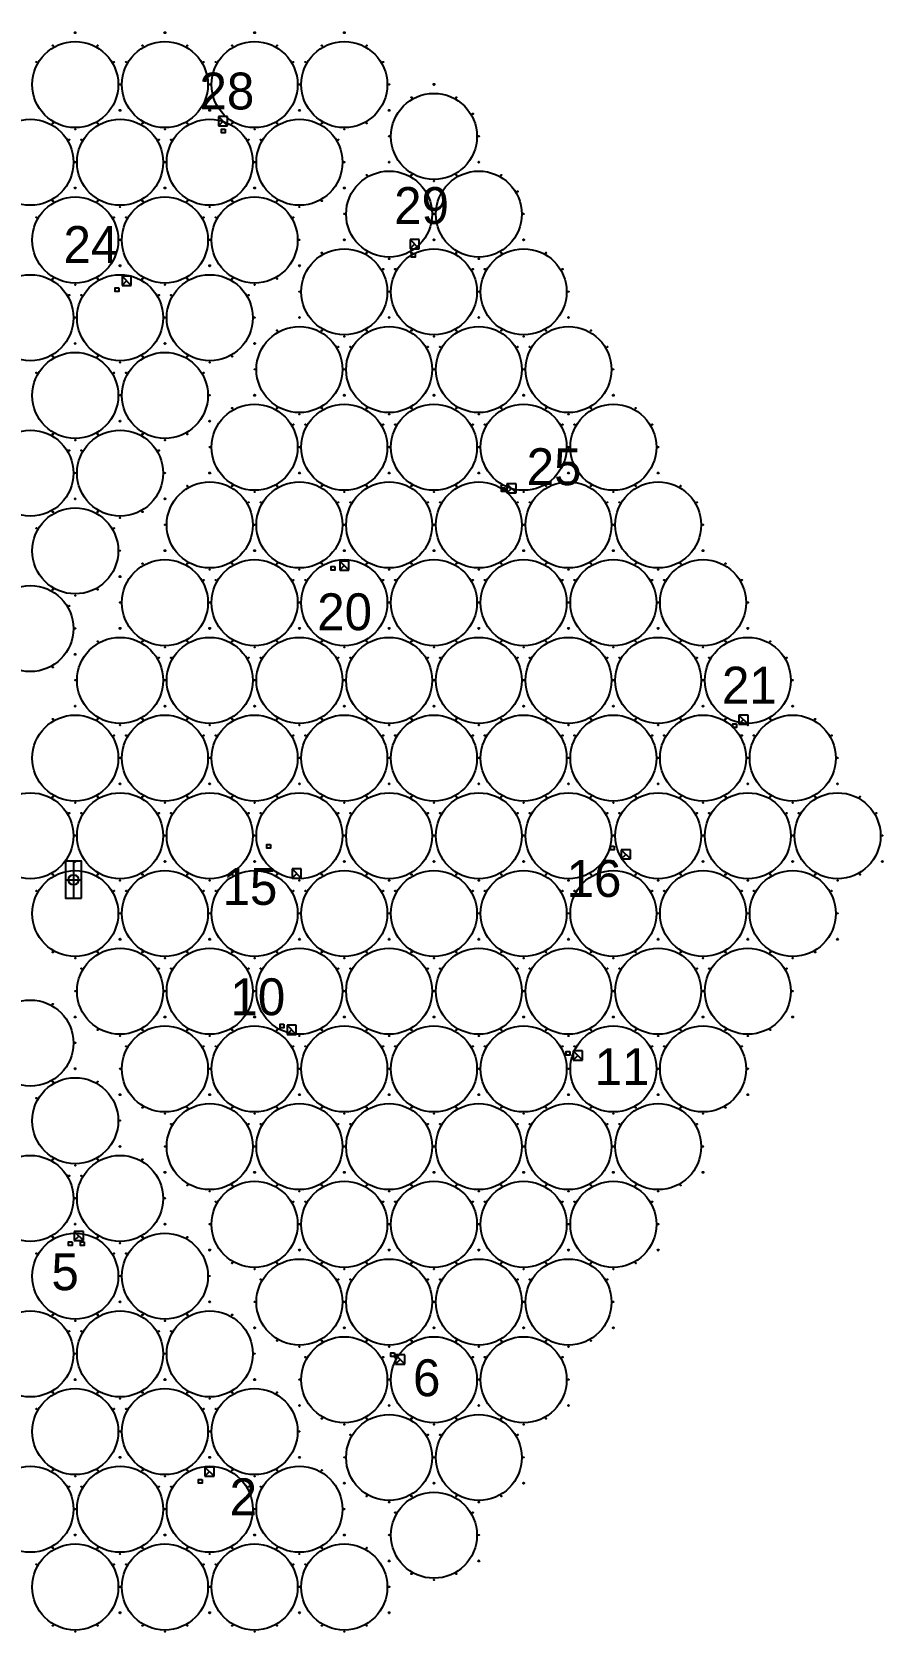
# Model space of a CAD drawing. Header units: millimetres. Extents: x 539362 to 1081937, y 6597603 to 13202610.
# Drawn here: x 540996.8 to 541135.3, y 6601063.4 to 6601323.7 of the extents above; entities that cross this region are included whole.
import ezdxf

# ---------------------------------------------------------------- set-up
doc = ezdxf.new("R2010")
doc.units = ezdxf.units.MM
doc.layers.add('ac_antennas_core', color=7, linetype='Continuous', transparency=0.7)
doc.layers.add('nodes', color=1, linetype='Continuous', transparency=0.4)
for name, color, linetype in [('ac_poles_core', 5, 'Continuous'), ('ac_posts_core', 1, 'Continuous'), ('container_PAPER', 3, 'Continuous'), ('node_numbers', 7, 'Continuous')]:
    doc.layers.add(name, color=color, linetype=linetype)

msp = doc.modelspace()

# ---------------------------------------------------------------- linework, layer by layer
at = {"layer": 'ac_antennas_core'}
for centre in [(541003.8, 6601315.162), (541018.4, 6601315.162), (541033, 6601315.162), (541047.6, 6601315.162), (541062.2, 6601306.733), (540996.5, 6601302.518), (541011.1, 6601302.518), (541025.7, 6601302.518), (541040.3, 6601302.518), (541054.9, 6601294.089), (541069.5, 6601294.089), (541003.8, 6601289.874), (541018.4, 6601289.874), (541033, 6601289.874), (541047.6, 6601281.445), (541062.2, 6601281.445), (541076.8, 6601281.445), (540996.5, 6601277.23), (541011.1, 6601277.23), (541025.7, 6601277.23), (541040.3, 6601268.801), (541054.9, 6601268.801), (541069.5, 6601268.801), (541084.1, 6601268.801), (541003.8, 6601264.586), (541018.4, 6601264.586), (541033, 6601256.157), (541047.6, 6601256.157), (541062.2, 6601256.157), (541076.8, 6601256.157), (541091.4, 6601256.157), (540996.5, 6601251.942), (541011.1, 6601251.942), (541025.7, 6601243.513), (541040.3, 6601243.513), (541054.9, 6601243.513), (541069.5, 6601243.513), (541084.1, 6601243.513), (541098.7, 6601243.513), (541003.8, 6601239.298), (541018.4, 6601230.869), (541033, 6601230.869), (541047.6, 6601230.869), (541062.2, 6601230.869), (541076.8, 6601230.869), (541091.4, 6601230.869), (541106, 6601230.869), (540996.5, 6601226.654), (541011.1, 6601218.225), (541025.7, 6601218.225), (541040.3, 6601218.225), (541054.9, 6601218.225), (541069.5, 6601218.225), (541084.1, 6601218.225), (541098.7, 6601218.225), (541113.3, 6601218.225), (541003.8, 6601205.581), (541018.4, 6601205.581), (541033, 6601205.581), (541047.6, 6601205.581), (541062.2, 6601205.581), (541076.8, 6601205.581), (541091.4, 6601205.581), (541106, 6601205.581), (541120.6, 6601205.581), (540996.5, 6601192.937), (541011.1, 6601192.937), (541025.7, 6601192.937), (541040.3, 6601192.937), (541054.9, 6601192.937), (541069.5, 6601192.937), (541084.1, 6601192.937), (541098.7, 6601192.937), (541113.3, 6601192.937), (541127.9, 6601192.937), (541003.8, 6601180.293), (541018.4, 6601180.293), (541033, 6601180.293), (541047.6, 6601180.293), (541062.2, 6601180.293), (541076.8, 6601180.293), (541091.4, 6601180.293), (541106, 6601180.293), (541120.6, 6601180.293), (541011.1, 6601167.649), (541025.7, 6601167.649), (541040.3, 6601167.649), (541054.9, 6601167.649), (541069.5, 6601167.649), (541084.1, 6601167.649), (541098.7, 6601167.649), (541113.3, 6601167.649), (540996.5, 6601159.22), (541018.4, 6601155.005), (541033, 6601155.005), (541047.6, 6601155.005), (541062.2, 6601155.005), (541076.8, 6601155.005), (541091.4, 6601155.005), (541106, 6601155.005), (541003.8, 6601146.576), (541025.7, 6601142.361), (541040.3, 6601142.361), (541054.9, 6601142.361), (541069.5, 6601142.361), (541084.1, 6601142.361), (541098.7, 6601142.361), (540996.5, 6601133.932), (541011.1, 6601133.932), (541033, 6601129.717), (541047.6, 6601129.717), (541062.2, 6601129.717), (541076.8, 6601129.717), (541091.4, 6601129.717), (541003.8, 6601121.288), (541018.4, 6601121.288), (541040.3, 6601117.073), (541054.9, 6601117.073), (541069.5, 6601117.073), (541084.1, 6601117.073), (540996.5, 6601108.644), (541011.1, 6601108.644), (541025.7, 6601108.644), (541047.6, 6601104.429), (541062.2, 6601104.429), (541076.8, 6601104.429), (541003.8, 6601096), (541018.4, 6601096), (541033, 6601096), (541054.9, 6601091.785), (541069.5, 6601091.785), (540996.5, 6601083.356), (541011.1, 6601083.356), (541025.7, 6601083.356), (541040.3, 6601083.356), (541062.2, 6601079.141), (541003.8, 6601070.712), (541018.4, 6601070.712), (541033, 6601070.712), (541047.6, 6601070.712)]:
    msp.add_circle(centre, 7, dxfattribs=at)
at = {"layer": 'ac_poles_core'}
for centre in [(541003.8, 6601323.62), (541018.4, 6601323.62), (541033, 6601323.62), (541047.6, 6601323.62), (541062.2, 6601315.191), (541011.1, 6601310.976), (541025.7, 6601310.976), (541040.3, 6601310.976), (541054.9, 6601310.976), (541054.9, 6601302.547), (541069.5, 6601302.547), (541003.8, 6601298.332), (541018.4, 6601298.332), (541033, 6601298.332), (541047.6, 6601298.332), (541047.6, 6601289.903), (541062.2, 6601289.903), (541076.8, 6601289.903), (541011.1, 6601285.688), (541025.7, 6601285.688), (541040.3, 6601285.688), (541040.3, 6601277.259), (541054.9, 6601277.259), (541069.5, 6601277.259), (541084.1, 6601277.259), (541003.8, 6601273.044), (541018.4, 6601273.044), (541033, 6601273.044), (541033, 6601264.615), (541047.6, 6601264.615), (541062.2, 6601264.615), (541076.8, 6601264.615), (541091.4, 6601264.615), (541011.1, 6601260.4), (541025.7, 6601260.4), (541025.7, 6601251.971), (541040.3, 6601251.971), (541054.9, 6601251.971), (541069.5, 6601251.971), (541084.1, 6601251.971), (541098.7, 6601251.971), (541003.8, 6601247.756), (541018.4, 6601247.756), (541018.4, 6601239.327), (541033, 6601239.327), (541047.6, 6601239.327), (541062.2, 6601239.327), (541076.8, 6601239.327), (541091.4, 6601239.327), (541106, 6601239.327), (541011.1, 6601235.112), (541011.1, 6601226.683), (541025.7, 6601226.683), (541040.3, 6601226.683), (541054.9, 6601226.683), (541069.5, 6601226.683), (541084.1, 6601226.683), (541098.7, 6601226.683), (541113.3, 6601226.683), (541003.8, 6601222.468), (541003.8, 6601214.039), (541018.4, 6601214.039), (541033, 6601214.039), (541047.6, 6601214.039), (541062.2, 6601214.039), (541076.8, 6601214.039), (541091.4, 6601214.039), (541106, 6601214.039), (541120.6, 6601214.039), (541011.1, 6601201.395), (541025.7, 6601201.395), (541040.3, 6601201.395), (541054.9, 6601201.395), (541069.5, 6601201.395), (541084.1, 6601201.395), (541098.7, 6601201.395), (541113.3, 6601201.395), (541127.9, 6601201.395), (541003.8, 6601188.751), (541018.4, 6601188.751), (541033, 6601188.751), (541047.6, 6601188.751), (541062.2, 6601188.751), (541076.8, 6601188.751), (541091.4, 6601188.751), (541106, 6601188.751), (541120.6, 6601188.751), (541135.2, 6601188.751), (541011.1, 6601176.107), (541025.7, 6601176.107), (541040.3, 6601176.107), (541054.9, 6601176.107), (541069.5, 6601176.107), (541084.1, 6601176.107), (541098.7, 6601176.107), (541113.3, 6601176.107), (541127.9, 6601176.107), (541003.8, 6601163.463), (541018.4, 6601163.463), (541033, 6601163.463), (541047.6, 6601163.463), (541062.2, 6601163.463), (541076.8, 6601163.463), (541091.4, 6601163.463), (541106, 6601163.463), (541120.6, 6601163.463), (541003.8, 6601155.034), (541011.1, 6601150.819), (541025.7, 6601150.819), (541040.3, 6601150.819), (541054.9, 6601150.819), (541069.5, 6601150.819), (541084.1, 6601150.819), (541098.7, 6601150.819), (541113.3, 6601150.819), (541011.1, 6601142.39), (541018.4, 6601138.175), (541033, 6601138.175), (541047.6, 6601138.175), (541062.2, 6601138.175), (541076.8, 6601138.175), (541091.4, 6601138.175), (541106, 6601138.175), (541003.8, 6601129.746), (541018.4, 6601129.746), (541025.7, 6601125.531), (541040.3, 6601125.531), (541054.9, 6601125.531), (541069.5, 6601125.531), (541084.1, 6601125.531), (541098.7, 6601125.531), (541011.1, 6601117.102), (541025.7, 6601117.102), (541033, 6601112.887), (541047.6, 6601112.887), (541062.2, 6601112.887), (541076.8, 6601112.887), (541091.4, 6601112.887), (541003.8, 6601104.458), (541018.4, 6601104.458), (541033, 6601104.458), (541040.3, 6601100.243), (541054.9, 6601100.243), (541069.5, 6601100.243), (541084.1, 6601100.243), (541011.1, 6601091.814), (541025.7, 6601091.814), (541040.3, 6601091.814), (541047.6, 6601087.599), (541062.2, 6601087.599), (541076.8, 6601087.599), (541003.8, 6601079.17), (541018.4, 6601079.17), (541033, 6601079.17), (541047.6, 6601079.17), (541054.9, 6601074.955), (541069.5, 6601074.955), (541011.1, 6601066.526), (541025.7, 6601066.526), (541040.3, 6601066.526), (541054.9, 6601066.526)]:
    msp.add_circle(centre, 0.1, dxfattribs=at)
at = {"layer": 'ac_posts_core'}
for centre in [(541000.15, 6601321.513), (541007.45, 6601321.513), (541014.75, 6601321.513), (541022.05, 6601321.513), (541029.35, 6601321.513), (541036.65, 6601321.513), (541043.95, 6601321.513), (541051.25, 6601321.513), (540997.478, 6601318.841), (541010.122, 6601318.841), (541012.078, 6601318.841), (541024.722, 6601318.841), (541026.678, 6601318.841), (541039.322, 6601318.841), (541041.278, 6601318.841), (541053.922, 6601318.841), (541011.1, 6601315.191), (541025.7, 6601315.191), (541040.3, 6601315.191), (541054.9, 6601315.191), (541058.55, 6601313.083), (541065.85, 6601313.083), (541000.15, 6601308.869), (541007.45, 6601308.869), (541014.75, 6601308.869), (541022.05, 6601308.869), (541029.35, 6601308.869), (541036.65, 6601308.869), (541043.95, 6601308.869), (541051.25, 6601308.869), (541068.522, 6601310.411), (541002.822, 6601306.197), (541003.8, 6601307.891), (541004.778, 6601306.197), (541017.422, 6601306.197), (541018.4, 6601307.891), (541019.378, 6601306.197), (541032.022, 6601306.197), (541033, 6601307.891), (541033.978, 6601306.197), (541046.622, 6601306.197), (541047.6, 6601307.891), (541054.9, 6601306.761), (541069.5, 6601306.761), (541003.8, 6601302.547), (541018.4, 6601302.547), (541033, 6601302.547), (541047.6, 6601302.547), (541051.25, 6601300.44), (541058.55, 6601300.44), (541062.2, 6601299.461), (541065.85, 6601300.44), (541073.15, 6601300.44), (541000.15, 6601296.225), (541007.45, 6601296.225), (541014.75, 6601296.225), (541022.05, 6601296.225), (541029.35, 6601296.225), (541036.65, 6601296.225), (541043.95, 6601296.225), (541061.222, 6601297.768), (541063.178, 6601297.768), (541075.822, 6601297.768), (540997.478, 6601293.553), (541010.122, 6601293.553), (541011.1, 6601295.247), (541012.078, 6601293.553), (541024.722, 6601293.553), (541025.7, 6601295.247), (541026.678, 6601293.553), (541039.322, 6601293.553), (541040.3, 6601295.247), (541047.6, 6601294.118), (541062.2, 6601294.118), (541076.8, 6601294.118), (541011.1, 6601289.903), (541025.7, 6601289.903), (541040.3, 6601289.903), (541043.95, 6601287.796), (541051.25, 6601287.796), (541058.55, 6601287.796), (541065.85, 6601287.796), (541073.15, 6601287.796), (541080.45, 6601287.796), (541053.922, 6601285.124), (541054.9, 6601286.818), (541055.878, 6601285.124), (541068.522, 6601285.124), (541069.5, 6601286.818), (541070.478, 6601285.124), (541083.122, 6601285.124), (541000.15, 6601283.581), (541003.8, 6601282.603), (541007.45, 6601283.581), (541014.75, 6601283.581), (541018.4, 6601282.603), (541022.05, 6601283.581), (541029.35, 6601283.581), (541033, 6601282.603), (541036.65, 6601283.581), (541002.822, 6601280.909), (541004.778, 6601280.909), (541017.422, 6601280.909), (541019.378, 6601280.909), (541032.022, 6601280.909), (541040.3, 6601281.474), (541054.9, 6601281.474), (541069.5, 6601281.474), (541084.1, 6601281.474), (541003.8, 6601277.259), (541018.4, 6601277.259), (541033, 6601277.259), (541036.65, 6601275.152), (541043.95, 6601275.152), (541051.25, 6601275.152), (541058.55, 6601275.152), (541065.85, 6601275.152), (541073.15, 6601275.152), (541080.45, 6601275.152), (541087.75, 6601275.152), (541046.622, 6601272.48), (541047.6, 6601274.174), (541048.578, 6601272.48), (541061.222, 6601272.48), (541062.2, 6601274.174), (541063.178, 6601272.48), (541075.822, 6601272.48), (541076.8, 6601274.174), (541077.778, 6601272.48), (541090.422, 6601272.48), (541000.15, 6601270.937), (541007.45, 6601270.937), (541011.1, 6601269.959), (541014.75, 6601270.937), (541022.05, 6601270.937), (541025.7, 6601269.959), (541029.35, 6601270.937), (540997.478, 6601268.265), (541010.122, 6601268.265), (541012.078, 6601268.265), (541024.722, 6601268.265), (541033, 6601268.83), (541047.6, 6601268.83), (541062.2, 6601268.83), (541076.8, 6601268.83), (541091.4, 6601268.83), (541011.1, 6601264.615), (541025.7, 6601264.615), (541029.35, 6601262.508), (541036.65, 6601262.508), (541040.3, 6601261.53), (541043.95, 6601262.508), (541051.25, 6601262.508), (541054.9, 6601261.53), (541058.55, 6601262.508), (541065.85, 6601262.508), (541069.5, 6601261.53), (541073.15, 6601262.508), (541080.45, 6601262.508), (541084.1, 6601261.53), (541087.75, 6601262.508), (541095.05, 6601262.508), (541039.322, 6601259.836), (541041.278, 6601259.836), (541053.922, 6601259.836), (541055.878, 6601259.836), (541068.522, 6601259.836), (541070.478, 6601259.836), (541083.122, 6601259.836), (541085.078, 6601259.836), (541097.722, 6601259.836), (541000.15, 6601258.293), (541003.8, 6601257.315), (541007.45, 6601258.293), (541014.75, 6601258.293), (541018.4, 6601257.315), (541022.05, 6601258.293), (541002.822, 6601255.621), (541004.778, 6601255.621), (541017.422, 6601255.621), (541025.7, 6601256.186), (541040.3, 6601256.186), (541054.9, 6601256.186), (541069.5, 6601256.186), (541084.1, 6601256.186), (541098.7, 6601256.186), (541003.8, 6601251.971), (541018.4, 6601251.971), (541022.05, 6601249.864), (541029.35, 6601249.864), (541033, 6601248.886), (541036.65, 6601249.864), (541043.95, 6601249.864), (541047.6, 6601248.886), (541051.25, 6601249.864), (541058.55, 6601249.864), (541062.2, 6601248.886), (541065.85, 6601249.864), (541073.15, 6601249.864), (541076.8, 6601248.886), (541080.45, 6601249.864), (541087.75, 6601249.864), (541091.4, 6601248.886), (541095.05, 6601249.864), (541102.35, 6601249.864), (541032.022, 6601247.192), (541033.978, 6601247.192), (541046.622, 6601247.192), (541048.578, 6601247.192), (541061.222, 6601247.192), (541063.178, 6601247.192), (541075.822, 6601247.192), (541077.778, 6601247.192), (541090.422, 6601247.192), (541092.378, 6601247.192), (541105.022, 6601247.192), (541000.15, 6601245.649), (541007.45, 6601245.649), (541011.1, 6601244.671), (541014.75, 6601245.649), (541018.4, 6601243.542), (541033, 6601243.542), (541047.6, 6601243.542), (541062.2, 6601243.542), (541076.8, 6601243.542), (541091.4, 6601243.542), (541106, 6601243.542), (540997.478, 6601242.977), (541010.122, 6601242.977), (541011.1, 6601239.327), (541014.75, 6601237.22), (541022.05, 6601237.22), (541025.7, 6601236.242), (541029.35, 6601237.22), (541036.65, 6601237.22), (541040.3, 6601236.242), (541043.95, 6601237.22), (541051.25, 6601237.22), (541054.9, 6601236.242), (541058.55, 6601237.22), (541065.85, 6601237.22), (541069.5, 6601236.242), (541073.15, 6601237.22), (541080.45, 6601237.22), (541084.1, 6601236.242), (541087.75, 6601237.22), (541095.05, 6601237.22), (541098.7, 6601236.242), (541102.35, 6601237.22), (541109.65, 6601237.22), (541000.15, 6601233.005), (541007.45, 6601233.005), (541024.722, 6601234.548), (541026.678, 6601234.548), (541039.322, 6601234.548), (541041.278, 6601234.548), (541053.922, 6601234.548), (541055.878, 6601234.548), (541068.522, 6601234.548), (541070.478, 6601234.548), (541083.122, 6601234.548), (541085.078, 6601234.548), (541097.722, 6601234.548), (541099.678, 6601234.548), (541112.322, 6601234.548), (541002.822, 6601230.333), (541003.8, 6601232.027), (541011.1, 6601230.898), (541025.7, 6601230.898), (541040.3, 6601230.898), (541054.9, 6601230.898), (541069.5, 6601230.898), (541084.1, 6601230.898), (541098.7, 6601230.898), (541113.3, 6601230.898), (541003.8, 6601226.683), (541007.45, 6601224.576), (541014.75, 6601224.576), (541018.4, 6601223.598), (541022.05, 6601224.576), (541029.35, 6601224.576), (541033, 6601223.598), (541036.65, 6601224.576), (541043.95, 6601224.576), (541047.6, 6601223.598), (541051.25, 6601224.576), (541058.55, 6601224.576), (541062.2, 6601223.598), (541065.85, 6601224.576), (541073.15, 6601224.576), (541076.8, 6601223.598), (541080.45, 6601224.576), (541087.75, 6601224.576), (541091.4, 6601223.598), (541095.05, 6601224.576), (541102.35, 6601224.576), (541106, 6601223.598), (541109.65, 6601224.576), (541116.95, 6601224.576), (541000.15, 6601220.361), (541017.422, 6601221.904), (541019.378, 6601221.904), (541032.022, 6601221.904), (541033.978, 6601221.904), (541046.622, 6601221.904), (541048.578, 6601221.904), (541061.222, 6601221.904), (541063.178, 6601221.904), (541075.822, 6601221.904), (541077.778, 6601221.904), (541090.422, 6601221.904), (541092.378, 6601221.904), (541105.022, 6601221.904), (541106.978, 6601221.904), (541119.622, 6601221.904), (541003.8, 6601218.254), (541018.4, 6601218.254), (541033, 6601218.254), (541047.6, 6601218.254), (541062.2, 6601218.254), (541076.8, 6601218.254), (541091.4, 6601218.254), (541106, 6601218.254), (541120.6, 6601218.254), (541000.15, 6601211.932), (541007.45, 6601211.932), (541011.1, 6601210.954), (541014.75, 6601211.932), (541022.05, 6601211.932), (541025.7, 6601210.954), (541029.35, 6601211.932), (541036.65, 6601211.932), (541040.3, 6601210.954), (541043.95, 6601211.932), (541051.25, 6601211.932), (541054.9, 6601210.954), (541058.55, 6601211.932), (541065.85, 6601211.932), (541069.5, 6601210.954), (541073.15, 6601211.932), (541080.45, 6601211.932), (541084.1, 6601210.954), (541087.75, 6601211.932), (541095.05, 6601211.932), (541098.7, 6601210.954), (541102.35, 6601211.932), (541109.65, 6601211.932), (541113.3, 6601210.954), (541116.95, 6601211.932), (541124.25, 6601211.932), (541010.122, 6601209.26), (541012.078, 6601209.26), (541024.722, 6601209.26), (541026.678, 6601209.26), (541039.322, 6601209.26), (541041.278, 6601209.26), (541053.922, 6601209.26), (541055.878, 6601209.26), (541068.522, 6601209.26), (541070.478, 6601209.26), (541083.122, 6601209.26), (541085.078, 6601209.26), (541097.722, 6601209.26), (541099.678, 6601209.26), (541112.322, 6601209.26), (541114.278, 6601209.26), (541126.922, 6601209.26), (541011.1, 6601205.61), (541025.7, 6601205.61), (541040.3, 6601205.61), (541054.9, 6601205.61), (541069.5, 6601205.61), (541084.1, 6601205.61), (541098.7, 6601205.61), (541113.3, 6601205.61), (541127.9, 6601205.61), (541000.15, 6601199.288), (541007.45, 6601199.288), (541014.75, 6601199.288), (541022.05, 6601199.288), (541029.35, 6601199.288), (541036.65, 6601199.288), (541043.95, 6601199.288), (541051.25, 6601199.288), (541058.55, 6601199.288), (541065.85, 6601199.288), (541073.15, 6601199.288), (541080.45, 6601199.288), (541087.75, 6601199.288), (541095.05, 6601199.288), (541102.35, 6601199.288), (541109.65, 6601199.288), (541116.95, 6601199.288), (541124.25, 6601199.288), (541131.55, 6601199.288), (541002.822, 6601196.616), (541003.8, 6601198.31), (541004.778, 6601196.616), (541017.422, 6601196.616), (541018.4, 6601198.31), (541019.378, 6601196.616), (541032.022, 6601196.616), (541033, 6601198.31), (541033.978, 6601196.616), (541046.622, 6601196.616), (541047.6, 6601198.31), (541048.578, 6601196.616), (541061.222, 6601196.616), (541062.2, 6601198.31), (541063.178, 6601196.616), (541075.822, 6601196.616), (541076.8, 6601198.31), (541077.778, 6601196.616), (541090.422, 6601196.616), (541091.4, 6601198.31), (541092.378, 6601196.616), (541105.022, 6601196.616), (541106, 6601198.31), (541106.978, 6601196.616), (541119.622, 6601196.616), (541120.6, 6601198.31), (541121.578, 6601196.616), (541134.222, 6601196.616), (541003.8, 6601192.966), (541018.4, 6601192.966), (541033, 6601192.966), (541047.6, 6601192.966), (541062.2, 6601192.966), (541076.8, 6601192.966), (541091.4, 6601192.966), (541106, 6601192.966), (541120.6, 6601192.966), (541135.2, 6601192.966), (541000.15, 6601186.644), (541007.45, 6601186.644), (541014.75, 6601186.644), (541022.05, 6601186.644), (541029.35, 6601186.644), (541036.65, 6601186.644), (541043.95, 6601186.644), (541051.25, 6601186.644), (541058.55, 6601186.644), (541065.85, 6601186.644), (541073.15, 6601186.644), (541080.45, 6601186.644), (541087.75, 6601186.644), (541095.05, 6601186.644), (541102.35, 6601186.644), (541109.65, 6601186.644), (541116.95, 6601186.644), (541124.25, 6601186.644), (541131.55, 6601186.644), (540997.478, 6601183.972), (541010.122, 6601183.972), (541011.1, 6601185.666), (541012.078, 6601183.972), (541024.722, 6601183.972), (541025.7, 6601185.666), (541026.678, 6601183.972), (541039.322, 6601183.972), (541040.3, 6601185.666), (541041.278, 6601183.972), (541053.922, 6601183.972), (541054.9, 6601185.666), (541055.878, 6601183.972), (541068.522, 6601183.972), (541069.5, 6601185.666), (541070.478, 6601183.972), (541083.122, 6601183.972), (541084.1, 6601185.666), (541085.078, 6601183.972), (541097.722, 6601183.972), (541098.7, 6601185.666), (541099.678, 6601183.972), (541112.322, 6601183.972), (541113.3, 6601185.666), (541114.278, 6601183.972), (541126.922, 6601183.972), (541127.9, 6601185.666), (541011.1, 6601180.322), (541025.7, 6601180.322), (541040.3, 6601180.322), (541054.9, 6601180.322), (541069.5, 6601180.322), (541084.1, 6601180.322), (541098.7, 6601180.322), (541113.3, 6601180.322), (541127.9, 6601180.322), (541000.15, 6601174), (541003.8, 6601173.022), (541007.45, 6601174), (541014.75, 6601174), (541018.4, 6601173.022), (541022.05, 6601174), (541029.35, 6601174), (541033, 6601173.022), (541036.65, 6601174), (541043.95, 6601174), (541047.6, 6601173.022), (541051.25, 6601174), (541058.55, 6601174), (541062.2, 6601173.022), (541065.85, 6601174), (541073.15, 6601174), (541076.8, 6601173.022), (541080.45, 6601174), (541087.75, 6601174), (541091.4, 6601173.022), (541095.05, 6601174), (541102.35, 6601174), (541106, 6601173.022), (541109.65, 6601174), (541116.95, 6601174), (541120.6, 6601173.022), (541124.25, 6601174), (541004.778, 6601171.328), (541017.422, 6601171.328), (541019.378, 6601171.328), (541032.022, 6601171.328), (541033.978, 6601171.328), (541046.622, 6601171.328), (541048.578, 6601171.328), (541061.222, 6601171.328), (541063.178, 6601171.328), (541075.822, 6601171.328), (541077.778, 6601171.328), (541090.422, 6601171.328), (541092.378, 6601171.328), (541105.022, 6601171.328), (541106.978, 6601171.328), (541119.622, 6601171.328), (541000.15, 6601165.57), (541003.8, 6601167.678), (541018.4, 6601167.678), (541033, 6601167.678), (541047.6, 6601167.678), (541062.2, 6601167.678), (541076.8, 6601167.678), (541091.4, 6601167.678), (541106, 6601167.678), (541120.6, 6601167.678), (541007.45, 6601161.356), (541011.1, 6601160.378), (541014.75, 6601161.356), (541022.05, 6601161.356), (541025.7, 6601160.378), (541029.35, 6601161.356), (541036.65, 6601161.356), (541040.3, 6601160.378), (541043.95, 6601161.356), (541051.25, 6601161.356), (541054.9, 6601160.378), (541058.55, 6601161.356), (541065.85, 6601161.356), (541069.5, 6601160.378), (541073.15, 6601161.356), (541080.45, 6601161.356), (541084.1, 6601160.378), (541087.75, 6601161.356), (541095.05, 6601161.356), (541098.7, 6601160.378), (541102.35, 6601161.356), (541109.65, 6601161.356), (541113.3, 6601160.378), (541116.95, 6601161.356), (541003.8, 6601159.248), (541012.078, 6601158.684), (541024.722, 6601158.684), (541026.678, 6601158.684), (541039.322, 6601158.684), (541041.278, 6601158.684), (541053.922, 6601158.684), (541055.878, 6601158.684), (541068.522, 6601158.684), (541070.478, 6601158.684), (541083.122, 6601158.684), (541085.078, 6601158.684), (541097.722, 6601158.684), (541099.678, 6601158.684), (541112.322, 6601158.684), (541011.1, 6601155.034), (541025.7, 6601155.034), (541040.3, 6601155.034), (541054.9, 6601155.034), (541069.5, 6601155.034), (541084.1, 6601155.034), (541098.7, 6601155.034), (541113.3, 6601155.034), (541000.15, 6601152.927), (541007.45, 6601152.927), (540997.478, 6601150.255), (541014.75, 6601148.712), (541018.4, 6601147.734), (541022.05, 6601148.712), (541029.35, 6601148.712), (541033, 6601147.734), (541036.65, 6601148.712), (541043.95, 6601148.712), (541047.6, 6601147.734), (541051.25, 6601148.712), (541058.55, 6601148.712), (541062.2, 6601147.734), (541065.85, 6601148.712), (541073.15, 6601148.712), (541076.8, 6601147.734), (541080.45, 6601148.712), (541087.75, 6601148.712), (541091.4, 6601147.734), (541095.05, 6601148.712), (541102.35, 6601148.712), (541106, 6601147.734), (541109.65, 6601148.712), (541011.1, 6601146.605), (541019.378, 6601146.04), (541032.022, 6601146.04), (541033.978, 6601146.04), (541046.622, 6601146.04), (541048.578, 6601146.04), (541061.222, 6601146.04), (541063.178, 6601146.04), (541075.822, 6601146.04), (541077.778, 6601146.04), (541090.422, 6601146.04), (541092.378, 6601146.04), (541105.022, 6601146.04), (541018.4, 6601142.39), (541033, 6601142.39), (541047.6, 6601142.39), (541062.2, 6601142.39), (541076.8, 6601142.39), (541091.4, 6601142.39), (541106, 6601142.39), (541000.15, 6601140.283), (541003.8, 6601139.305), (541007.45, 6601140.283), (541014.75, 6601140.283), (541002.822, 6601137.611), (541004.778, 6601137.611), (541003.8, 6601133.961), (541018.4, 6601133.961), (541022.05, 6601136.068), (541025.7, 6601135.09), (541029.35, 6601136.068), (541036.65, 6601136.068), (541040.3, 6601135.09), (541043.95, 6601136.068), (541051.25, 6601136.068), (541054.9, 6601135.09), (541058.55, 6601136.068), (541065.85, 6601136.068), (541069.5, 6601135.09), (541073.15, 6601136.068), (541080.45, 6601136.068), (541084.1, 6601135.09), (541087.75, 6601136.068), (541095.05, 6601136.068), (541098.7, 6601135.09), (541102.35, 6601136.068), (541026.678, 6601133.396), (541039.322, 6601133.396), (541041.278, 6601133.396), (541053.922, 6601133.396), (541055.878, 6601133.396), (541068.522, 6601133.396), (541070.478, 6601133.396), (541083.122, 6601133.396), (541085.078, 6601133.396), (541097.722, 6601133.396), (541025.7, 6601129.746), (541040.3, 6601129.746), (541054.9, 6601129.746), (541069.5, 6601129.746), (541084.1, 6601129.746), (541098.7, 6601129.746), (541000.15, 6601127.639), (541007.45, 6601127.639), (541011.1, 6601126.661), (541014.75, 6601127.639), (541022.05, 6601127.639), (540997.478, 6601124.967), (541010.122, 6601124.967), (541012.078, 6601124.967), (541011.1, 6601121.317), (541025.7, 6601121.317), (541029.35, 6601123.424), (541033, 6601122.446), (541036.65, 6601123.424), (541043.95, 6601123.424), (541047.6, 6601122.446), (541051.25, 6601123.424), (541058.55, 6601123.424), (541062.2, 6601122.446), (541065.85, 6601123.424), (541073.15, 6601123.424), (541076.8, 6601122.446), (541080.45, 6601123.424), (541087.75, 6601123.424), (541091.4, 6601122.446), (541095.05, 6601123.424), (541033.978, 6601120.752), (541046.622, 6601120.752), (541048.578, 6601120.752), (541061.222, 6601120.752), (541063.178, 6601120.752), (541075.822, 6601120.752), (541077.778, 6601120.752), (541090.422, 6601120.752), (541033, 6601117.102), (541047.6, 6601117.102), (541062.2, 6601117.102), (541076.8, 6601117.102), (541091.4, 6601117.102), (541000.15, 6601114.995), (541003.8, 6601114.017), (541007.45, 6601114.995), (541014.75, 6601114.995), (541018.4, 6601114.017), (541022.05, 6601114.995), (541029.35, 6601114.995), (541002.822, 6601112.323), (541004.778, 6601112.323), (541017.422, 6601112.323), (541019.378, 6601112.323), (541036.65, 6601110.78), (541043.95, 6601110.78), (541051.25, 6601110.78), (541058.55, 6601110.78), (541065.85, 6601110.78), (541073.15, 6601110.78), (541080.45, 6601110.78), (541087.75, 6601110.78), (541003.8, 6601108.673), (541018.4, 6601108.673), (541033, 6601108.673), (541040.3, 6601109.802), (541041.278, 6601108.108), (541053.922, 6601108.108), (541054.9, 6601109.802), (541055.878, 6601108.108), (541068.522, 6601108.108), (541069.5, 6601109.802), (541070.478, 6601108.108), (541083.122, 6601108.108), (541084.1, 6601109.802), (541040.3, 6601104.458), (541054.9, 6601104.458), (541069.5, 6601104.458), (541084.1, 6601104.458), (541000.15, 6601102.351), (541007.45, 6601102.351), (541011.1, 6601101.373), (541014.75, 6601102.351), (541022.05, 6601102.351), (541025.7, 6601101.373), (541029.35, 6601102.351), (541036.65, 6601102.351), (540997.478, 6601099.679), (541010.122, 6601099.679), (541012.078, 6601099.679), (541024.722, 6601099.679), (541026.678, 6601099.679), (541043.95, 6601098.136), (541051.25, 6601098.136), (541058.55, 6601098.136), (541065.85, 6601098.136), (541073.15, 6601098.136), (541080.45, 6601098.136), (541011.1, 6601096.029), (541025.7, 6601096.029), (541040.3, 6601096.029), (541047.6, 6601097.158), (541048.578, 6601095.464), (541061.222, 6601095.464), (541062.2, 6601097.158), (541063.178, 6601095.464), (541075.822, 6601095.464), (541076.8, 6601097.158), (541000.15, 6601089.707), (541007.45, 6601089.707), (541014.75, 6601089.707), (541022.05, 6601089.707), (541029.35, 6601089.707), (541036.65, 6601089.707), (541043.95, 6601089.707), (541047.6, 6601091.814), (541062.2, 6601091.814), (541076.8, 6601091.814), (541003.8, 6601088.729), (541018.4, 6601088.729), (541033, 6601088.729), (541002.822, 6601087.035), (541004.778, 6601087.035), (541017.422, 6601087.035), (541019.378, 6601087.035), (541032.022, 6601087.035), (541033.978, 6601087.035), (541051.25, 6601085.492), (541054.9, 6601084.514), (541058.55, 6601085.492), (541065.85, 6601085.492), (541069.5, 6601084.514), (541073.15, 6601085.492), (541003.8, 6601083.385), (541018.4, 6601083.385), (541033, 6601083.385), (541047.6, 6601083.385), (541055.878, 6601082.82), (541068.522, 6601082.82), (541000.15, 6601077.063), (541007.45, 6601077.063), (541014.75, 6601077.063), (541022.05, 6601077.063), (541029.35, 6601077.063), (541036.65, 6601077.063), (541043.95, 6601077.063), (541051.25, 6601077.063), (541054.9, 6601079.17), (541069.5, 6601079.17), (540997.478, 6601074.391), (541010.122, 6601074.391), (541011.1, 6601076.085), (541012.078, 6601074.391), (541024.722, 6601074.391), (541025.7, 6601076.085), (541026.678, 6601074.391), (541039.322, 6601074.391), (541040.3, 6601076.085), (541041.278, 6601074.391), (541058.55, 6601072.848), (541062.2, 6601071.87), (541065.85, 6601072.848), (541011.1, 6601070.741), (541025.7, 6601070.741), (541040.3, 6601070.741), (541054.9, 6601070.741), (541000.15, 6601064.419), (541007.45, 6601064.419), (541014.75, 6601064.419), (541022.05, 6601064.419), (541029.35, 6601064.419), (541036.65, 6601064.419), (541043.95, 6601064.419), (541051.25, 6601064.419), (541003.8, 6601063.441), (541018.4, 6601063.441), (541033, 6601063.441), (541047.6, 6601063.441)]:
    msp.add_circle(centre, 0.05, dxfattribs=at)
at = {"layer": 'container_PAPER'}
for p, q in [((541003.522, 6601188.783), (541003.522, 6601182.783)), ((541002.222, 6601185.783), (541004.822, 6601185.783))]:
    msp.add_line(p, q, dxfattribs=at)
msp.add_lwpolyline([(541004.822, 6601182.783), (541004.822, 6601188.783), (541002.222, 6601188.783), (541002.222, 6601182.783)], close=True, dxfattribs=at)
msp.add_circle((541003.522, 6601185.783), 0.822, dxfattribs=at)
at = {"layer": 'nodes'}
for p, q in [((541027.11, 6601309.955), (541028.61, 6601308.455)), ((541028.61, 6601309.955), (541027.11, 6601309.955)), ((541027.11, 6601309.955), (541027.11, 6601308.455)), ((541027.11, 6601308.455), (541027.86, 6601309.205)), ((541027.11, 6601308.455), (541028.61, 6601308.455)), ((541028.61, 6601309.205), (541028.61, 6601309.955)), ((541028.61, 6601308.455), (541028.61, 6601309.205)), ((541058.301, 6601289.957), (541059.801, 6601288.457)), ((541059.801, 6601289.957), (541058.301, 6601289.957)), ((541058.301, 6601289.957), (541058.301, 6601288.457)), ((541058.301, 6601288.457), (541059.051, 6601289.207)), ((541058.301, 6601288.457), (541059.801, 6601288.457)), ((541059.801, 6601289.207), (541059.801, 6601289.957)), ((541059.801, 6601288.457), (541059.801, 6601289.207)), ((541011.424, 6601283.98), (541012.924, 6601282.48)), ((541012.924, 6601283.98), (541011.424, 6601283.98)), ((541011.424, 6601283.98), (541011.424, 6601282.48)), ((541011.424, 6601282.48), (541012.174, 6601283.23)), ((541011.424, 6601282.48), (541012.924, 6601282.48)), ((541012.924, 6601283.23), (541012.924, 6601283.98)), ((541012.924, 6601282.48), (541012.924, 6601283.23)), ((541074.088, 6601250.216), (541075.588, 6601248.716)), ((541075.588, 6601250.216), (541074.088, 6601250.216)), ((541074.088, 6601250.216), (541074.088, 6601248.716)), ((541074.088, 6601248.716), (541074.838, 6601249.466)), ((541074.088, 6601248.716), (541075.588, 6601248.716)), ((541075.588, 6601249.466), (541075.588, 6601250.216)), ((541075.588, 6601248.716), (541075.588, 6601249.466)), ((541046.85, 6601237.642), (541048.35, 6601236.142)), ((541048.35, 6601237.642), (541046.85, 6601237.642)), ((541046.85, 6601237.642), (541046.85, 6601236.142)), ((541046.85, 6601236.142), (541047.6, 6601236.892)), ((541046.85, 6601236.142), (541048.35, 6601236.142)), ((541048.35, 6601236.892), (541048.35, 6601237.642)), ((541048.35, 6601236.142), (541048.35, 6601236.892)), ((541111.832, 6601212.584), (541113.332, 6601211.084)), ((541113.332, 6601212.584), (541111.832, 6601212.584)), ((541111.832, 6601212.584), (541111.832, 6601211.084)), ((541113.332, 6601211.834), (541113.332, 6601212.584)), ((541111.832, 6601211.084), (541112.582, 6601211.834)), ((541111.832, 6601211.084), (541113.332, 6601211.084)), ((541113.332, 6601211.084), (541113.332, 6601211.834)), ((541092.684, 6601190.669), (541094.184, 6601189.169)), ((541094.184, 6601190.669), (541092.684, 6601190.669)), ((541092.684, 6601190.669), (541092.684, 6601189.169)), ((541092.684, 6601189.169), (541093.434, 6601189.919)), ((541092.684, 6601189.169), (541094.184, 6601189.169)), ((541094.184, 6601189.919), (541094.184, 6601190.669)), ((541094.184, 6601189.169), (541094.184, 6601189.919)), ((541039.103, 6601187.545), (541040.603, 6601186.045)), ((541040.603, 6601187.545), (541039.103, 6601187.545)), ((541039.103, 6601187.545), (541039.103, 6601186.045)), ((541039.103, 6601186.045), (541039.853, 6601186.795)), ((541040.603, 6601186.795), (541040.603, 6601187.545)), ((541040.603, 6601186.045), (541040.603, 6601186.795)), ((541039.103, 6601186.045), (541040.603, 6601186.045)), ((541038.276, 6601162.101), (541039.776, 6601160.601)), ((541039.776, 6601162.101), (541038.276, 6601162.101)), ((541038.276, 6601162.101), (541038.276, 6601160.601)), ((541038.276, 6601160.601), (541039.026, 6601161.351)), ((541038.276, 6601160.601), (541039.776, 6601160.601)), ((541039.776, 6601161.351), (541039.776, 6601162.101)), ((541039.776, 6601160.601), (541039.776, 6601161.351)), ((541084.856, 6601157.947), (541086.356, 6601156.447)), ((541086.356, 6601157.947), (541084.856, 6601157.947)), ((541084.856, 6601157.947), (541084.856, 6601156.447)), ((541086.356, 6601157.197), (541086.356, 6601157.947)), ((541084.856, 6601156.447), (541085.606, 6601157.197)), ((541084.856, 6601156.447), (541086.356, 6601156.447)), ((541086.356, 6601156.447), (541086.356, 6601157.197)), ((541003.628, 6601128.569), (541005.128, 6601127.069)), ((541005.128, 6601128.569), (541003.628, 6601128.569)), ((541003.628, 6601128.569), (541003.628, 6601127.069)), ((541003.628, 6601127.069), (541004.378, 6601127.819)), ((541003.628, 6601127.069), (541005.128, 6601127.069)), ((541005.128, 6601127.819), (541005.128, 6601128.569)), ((541005.128, 6601127.069), (541005.128, 6601127.819)), ((541055.953, 6601108.462), (541057.453, 6601106.962)), ((541057.453, 6601108.462), (541055.953, 6601108.462)), ((541055.953, 6601108.462), (541055.953, 6601106.962)), ((541057.453, 6601107.712), (541057.453, 6601108.462)), ((541055.953, 6601106.962), (541056.703, 6601107.712)), ((541055.953, 6601106.962), (541057.453, 6601106.962)), ((541057.453, 6601106.962), (541057.453, 6601107.712)), ((541024.924, 6601090.233), (541026.424, 6601088.733)), ((541026.424, 6601090.233), (541024.924, 6601090.233)), ((541024.924, 6601090.233), (541024.924, 6601088.733)), ((541026.424, 6601089.483), (541026.424, 6601090.233)), ((541024.924, 6601088.733), (541025.674, 6601089.483)), ((541024.924, 6601088.733), (541026.424, 6601088.733)), ((541026.424, 6601088.733), (541026.424, 6601089.483))]:
    msp.add_line(p, q, dxfattribs=at)
for points in [[(541028.2, 6601307.932), (541028.2, 6601307.332), (541027.6, 6601307.332), (541027.6, 6601307.932)], [(541059.135, 6601287.691), (541059.135, 6601287.091), (541058.535, 6601287.091), (541058.535, 6601287.691)], [(541010.895, 6601282.076), (541010.895, 6601281.476), (541010.295, 6601281.476), (541010.295, 6601282.076)], [(541073.785, 6601249.536), (541073.785, 6601248.936), (541073.185, 6601248.936), (541073.185, 6601249.536)], [(541046.072, 6601236.743), (541046.072, 6601236.143), (541045.472, 6601236.143), (541045.472, 6601236.743)], [(541111.466, 6601211.167), (541111.466, 6601210.567), (541110.866, 6601210.567), (541110.866, 6601211.167)], [(541035.588, 6601191.541), (541035.588, 6601190.941), (541034.988, 6601190.941), (541034.988, 6601191.541)], [(541091.539, 6601191.255), (541091.539, 6601190.655), (541090.939, 6601190.655), (541090.939, 6601191.255)], [(541037.784, 6601162.308), (541037.784, 6601161.708), (541037.184, 6601161.708), (541037.184, 6601162.308)], [(541084.334, 6601157.868), (541084.334, 6601157.268), (541083.734, 6601157.268), (541083.734, 6601157.868)], [(541055.769, 6601108.796), (541055.769, 6601108.196), (541055.169, 6601108.196), (541055.169, 6601108.796)], [(541024.475, 6601088.203), (541024.475, 6601087.603), (541023.875, 6601087.603), (541023.875, 6601088.203)]]:
    msp.add_lwpolyline(points, close=True, dxfattribs=at)
at = {"layer": 'nodes', "color": 94}
msp.add_lwpolyline([(541003.286, 6601126.886), (541003.286, 6601126.286), (541002.686, 6601126.286), (541002.686, 6601126.886)], close=True, dxfattribs=at)
at = {"layer": 'nodes', "color": 9}
msp.add_lwpolyline([(541005.281, 6601126.87), (541005.281, 6601126.27), (541004.681, 6601126.27), (541004.681, 6601126.87)], close=True, dxfattribs=at)

# ---------------------------------------------------------------- texts
at = {"layer": 'node_numbers', "char_height": 6, "width": 8, "attachment_point": 1}
for s, insert in [('{28}', (541024.027, 6601317.116)), ('{29}', (541055.719, 6601298.484)), ('{24}', (541001.892, 6601292.143)), ('{25}', (541077.29, 6601255.995)), ('{20}', (541043.192, 6601232.388)), ('{21}', (541109.088, 6601220.449)), ('{16}', (541083.789, 6601188.993)), ('{15}', (541027.779, 6601187.697)), ('{10}', (541029.064, 6601169.745)), ('{11}', (541088.368, 6601158.369)), ('{5}', (540999.927, 6601125.006)), ('{6}', (541058.788, 6601107.755)), ('{2}', (541028.936, 6601088.386))]:
    msp.add_mtext(s, dxfattribs=dict(at, insert=insert))

doc.saveas('drawing.dxf')
